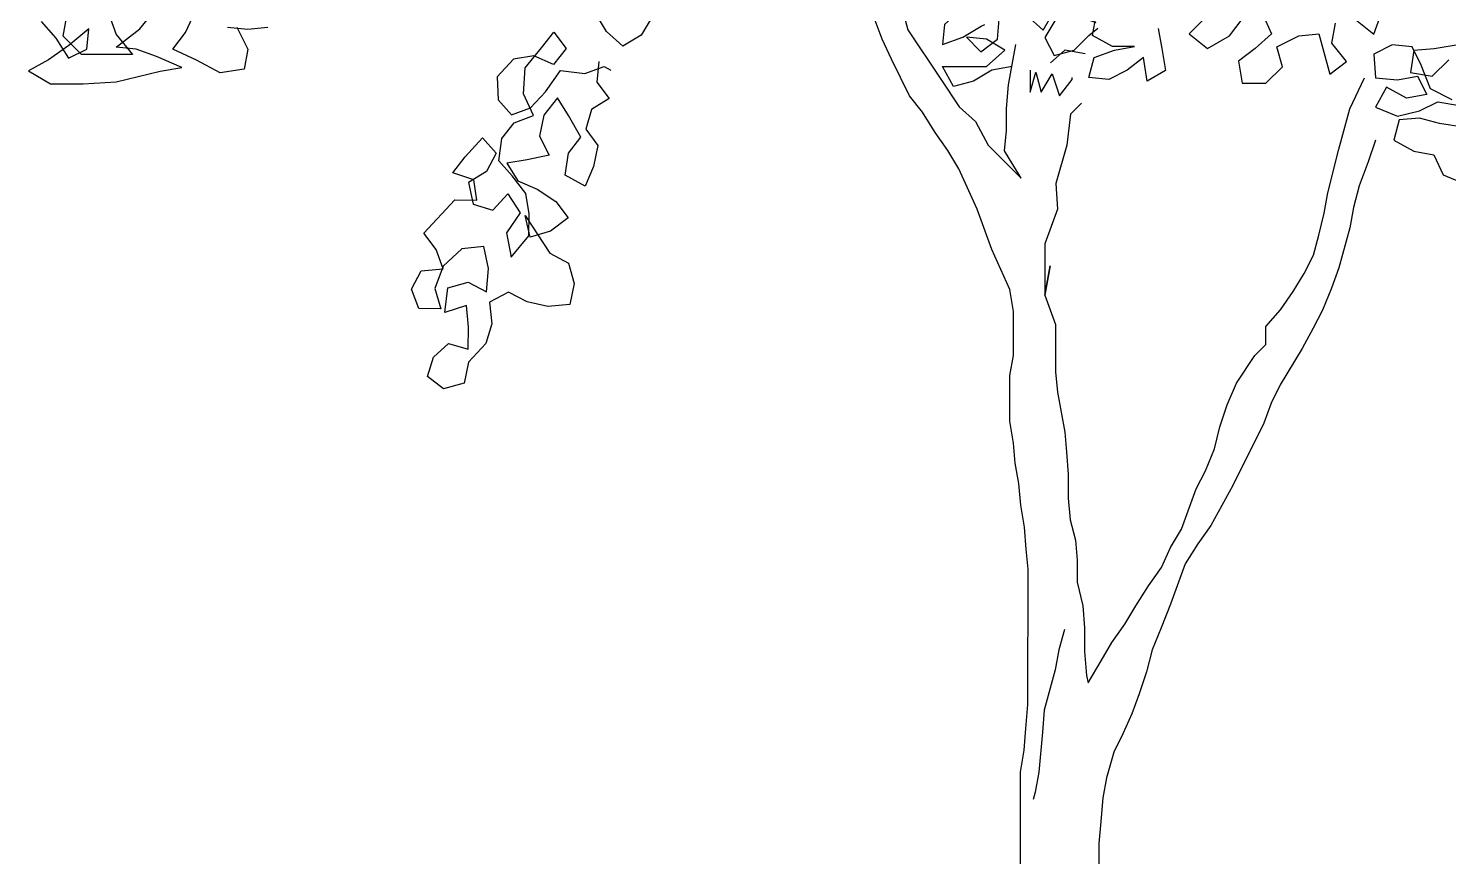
# Model space of a CAD drawing. Header units: inches. Extents: x 350994 to 353538, y 1581369 to 1583842.
# Drawn here: x 351415.816 to 351417.082, y 1583393.945 to 1583394.683 of the extents above; entities that cross this region are included whole.
import ezdxf

# ---------------------------------------------------------------- set-up
doc = ezdxf.new("R2010")
doc.units = ezdxf.units.IN
doc.header["$MEASUREMENT"] = 0
doc.linetypes.add('1', pattern=[0])
doc.layers.add('TREE', color=81, linetype='1')

# ---------------------------------------------------------------- blocks, each defined once
blk = doc.blocks.new('TREE_4')
at = {"color": 94}
for points in [[(-195.7, 4534.8), (-187.1, 4503), (-135.1, 4424.9), (-135.1, 4424.9), (-106.2, 4381.5), (-80.2, 4358.3), (-60, 4320.7), (-8, 4268.6), (-34, 4312), (-31.1, 4343.8), (-31.1, 4378.5), (-28.1, 4416.1), (-16.5, 4479.7)], [(-9.1, 3074.5), (-8.9, 3329), (-3.1, 3363.6), (-0.2, 3398.3), (2.8, 3435.9), (3, 3649.9), (0.1, 3681.7), (-2.8, 3716.4), (-8.5, 3751.1), (-11.4, 3785.8), (-17.1, 3817.6), (-20, 3849.4), (-25.7, 3884.1), (-25.7, 3956.4), (-19.9, 3988.2), (-19.8, 4057.6), (-25.6, 4092.3), (-54.4, 4155.9), (-77.5, 4219.5), (-106.3, 4283.2), (-123.7, 4312.1), (-143.9, 4341), (-164.1, 4372.9), (-184.3, 4398.9), (-213.2, 4456.8), (-227.6, 4488.6), (-242, 4526.2)], [(-1263.6, 4507.3), (-1231.8, 4504.4), (-1200, 4507.2)], [(-1249.1, 4507.3), (-1231.8, 4472.6), (-1237.6, 4440.8), (-1275.2, 4435), (-1312.8, 4455.3), (-1350.3, 4472.7), (-1330.1, 4498.7), (-1315.6, 4530.5)], [(-1451.5, 4527.7), (-1440, 4495.9), (-1414, 4464.1), (-1494.9, 4464.1), (-1523.8, 4493.1), (-1515.1, 4542.2)], [(-1558.5, 4516.2), (-1535.4, 4490.2), (-1515.2, 4458.4), (-1486.2, 4472.8), (-1483.3, 4504.6), (-1515.1, 4478.6), (-1547, 4455.5), (-1578.8, 4438.2), (-1544.1, 4417.9), (-1492.1, 4417.9), (-1440, 4420.7), (-1370.6, 4438), (-1335.9, 4443.7), (-1376.4, 4461.1), (-1408.2, 4472.7), (-1440, 4475.6), (-1402.4, 4504.5), (-1379.2, 4533.4)], [(-591.9, 4523.6), (-609.2, 4494.7), (-638.2, 4477.4), (-664.2, 4500.5), (-681.5, 4529.5)], [(281.3, 4519.9), (258.2, 4496.8), (287.1, 4473.6), (321.8, 4493.8), (342, 4519.9)], [(373.8, 4528.5), (388.3, 4496.7), (362.2, 4473.6), (336.2, 4453.4), (341.9, 4418.7), (379.5, 4418.6), (405.6, 4444.6), (396.9, 4476.4), (431.6, 4493.7), (463.4, 4496.6), (480.7, 4433), (506.8, 4453.2), (483.7, 4482.1), (489.5, 4513.9)], [(521.3, 4519.7), (550.2, 4496.5), (561.8, 4528.3)], [(680.3, 4479.1), (645.6, 4473.3), (613.8, 4470.5), (608, 4435.8), (642.6, 4429.9), (668.7, 4455.9)], [(674.4, 4392.3), (639.7, 4409.7), (625.3, 4447.3), (610.9, 4476.2), (579.1, 4479.2), (550.2, 4464.7), (553, 4427.1), (587.7, 4424.2), (619.5, 4430), (633.9, 4401), (602.1, 4395.3), (570.3, 4412.7), (553, 4380.9), (587.7, 4366.4), (622.4, 4375), (651.3, 4389.5), (686, 4383.6)], [(694.6, 4348.9), (654.1, 4354.8), (622.3, 4363.5), (590.5, 4360.6), (581.8, 4328.8), (613.6, 4311.4), (645.4, 4305.6), (659.9, 4273.8), (694.5, 4259.3)], [(-22.3, 4445), (-54.1, 4439.3), (-83.1, 4421.9), (-114.9, 4413.3), (-132.2, 4445.1), (-62.8, 4445), (-33.9, 4471), (-62.8, 4488.4), (-94.6, 4491.3), (-71.5, 4468.2), (-45.4, 4488.4), (-42.5, 4520.2)], [(0.9, 4525.9), (26.9, 4502.8), (47.1, 4537.5)], [(209, 4505.5), (214.8, 4473.7), (220.5, 4439), (191.6, 4421.7), (185.8, 4459.3), (159.8, 4439.1), (130.9, 4424.6), (99.1, 4427.6), (107.8, 4459.3), (139.6, 4470.9), (171.4, 4476.6), (136.7, 4476.7), (104.9, 4494), (110.7, 4525.8)], [(-74.3, 4517.3), (-103.2, 4534.7), (-129.3, 4511.6), (-132.2, 4479.8), (-100.4, 4491.3), (-71.4, 4508.7), (-65.6, 4511.6)], [(110.7, 4514.3), (78.9, 4525.9), (47.1, 4520.1), (29.7, 4491.2), (44.2, 4462.3), (76, 4470.9), (99.1, 4494.1), (113.6, 4505.6)], [(-676.3, 4453.1), (-679.2, 4420.3), (-659.9, 4394.4), (-687.9, 4377), (-697, 4346), (-677.7, 4320.1), (-684.7, 4287.1), (-698, 4256), (-729.2, 4273.3), (-724.3, 4308.2), (-704.8, 4333.5), (-724.4, 4367.5), (-741.7, 4395.6), (-763.3, 4368.2), (-770.3, 4335.2), (-754.9, 4305.1), (-789.4, 4297.7), (-822, 4292.5), (-804.6, 4264.5), (-773.5, 4251.2), (-744.2, 4231.8), (-724.8, 4205.9), (-752.7, 4184.5), (-785.1, 4175.1), (-792.5, 4209.7), (-753.5, 4149.7), (-724.3, 4134.3), (-715, 4101.9), (-722, 4068.9), (-756.7, 4065.7), (-789.7, 4072.7), (-818.9, 4088), (-849, 4072.6), (-845.7, 4038), (-854.9, 4007), (-882.5, 3977.4), (-889.5, 3944.4), (-921.9, 3935.1), (-947.1, 3954.6), (-938, 3985.6), (-914.2, 4006.9), (-883.2, 3997.8), (-882.4, 4032.6), (-885.6, 4067.3), (-920, 4055.8), (-915.2, 4094.9), (-882.8, 4104.2), (-853.7, 4088.9), (-850.9, 4125.8), (-858.2, 4160.3), (-892.9, 4157), (-922.6, 4129.4), (-935.7, 4094.1), (-926.4, 4061.7), (-961.2, 4062.6), (-972.5, 4092.8), (-957.1, 4122), (-922.5, 4125.3), (-933.8, 4155.6), (-953.1, 4181.5), (-903.8, 4234.4), (-869, 4233.6), (-874.2, 4266.1), (-907.4, 4277.2), (-887.8, 4302.4), (-860.2, 4332.1), (-838.9, 4308.3), (-854.2, 4279.1), (-882.3, 4261.7), (-874.9, 4227.2), (-843.9, 4218.1), (-820.3, 4243.5), (-800.8, 4213.5), (-822.2, 4182), (-814.7, 4143.4), (-787.2, 4177.1), (-786.4, 4211.9), (-791.6, 4244.5), (-813.1, 4272.4), (-834.4, 4296.1), (-829.5, 4331.1), (-809.9, 4356.3), (-779.6, 4367.6), (-795.2, 4401.9), (-792.5, 4442.9), (-767, 4474.5), (-747.5, 4499.7), (-728.1, 4473.8), (-747.7, 4448.5), (-778.9, 4461.8), (-811.4, 4456.5), (-837, 4429), (-835.7, 4392.3), (-814.4, 4368.5), (-784.1, 4379.8), (-760.5, 4405.1), (-737.1, 4438.7), (-698.1, 4433.9), (-667.8, 4445.2), (-657.4, 4439.5)], [(93.3, 4465.1), (61.5, 4471), (38.4, 4450.7)], [(6.6, 4439.2), (6.5, 4404.5), (15.2, 4436.3), (23.9, 4404.5), (41.3, 4433.4), (52.8, 4398.7), (73.1, 4424.7), (73.1, 4427.6)], [(98.2, 3470.5), (118.5, 3505.2), (135.8, 3534.1), (156.1, 3563), (173.5, 3591.9), (193.8, 3623.7), (214, 3652.6), (228.5, 3684.4), (245.9, 3713.3), (269.1, 3776.9), (283.6, 3805.8), (298, 3840.4), (306.7, 3875.1), (318.3, 3909.8), (332.8, 3944.5), (361.8, 3987.8), (379.1, 4005.2), (379.2, 4034.1), (402.3, 4060.1), (422.6, 4089), (440, 4117.9), (454.5, 4146.8), (463.2, 4178.6), (471.9, 4213.3), (477.7, 4245.1), (495.1, 4314.4), (512.5, 4378), (535.7, 4427.2)], [(87.5, 4387.1), (70.1, 4369.8), (64.3, 4320.6), (46.9, 4259.9), (49.7, 4219.4), (29.4, 4164.5), (29.4, 4083.6), (38.1, 4129.8), (29.4, 4083.6), (46.7, 4037.3), (46.6, 3962.1), (49.5, 3930.3), (61, 3866.7), (63.8, 3834.9), (66.7, 3800.2), (66.7, 3762.6), (69.5, 3727.9), (78.2, 3696.1), (81, 3664.3), (81, 3629.6), (89.6, 3592), (92.5, 3557.3), (92.5, 3519.7), (95.3, 3482.1), (98.2, 3470.5)], [(552.9, 4328.8), (541.3, 4294.1), (526.8, 4256.6), (518.1, 4221.9), (512.3, 4190.1), (494.9, 4126.5), (483.3, 4094.7), (468.8, 4060), (454.3, 4031.1), (437, 3999.3), (402.2, 3941.5), (387.7, 3912.6), (376.1, 3880.8), (326.9, 3782.6), (292.1, 3719), (271.9, 3690.1), (251.6, 3658.3), (228.4, 3594.7), (213.9, 3557.2), (199.4, 3522.5), (190.7, 3487.8), (179.1, 3453.1), (167.5, 3421.3), (153.1, 3389.5), (138.6, 3360.6), (127, 3320.2), (121.2, 3288.4), (118.2, 3250.8), (115.3, 3216.1), (115, 2883.6)], [(60.7, 3554.4), (52, 3522.6), (46.2, 3490.8), (28.8, 3427.2), (25.8, 3392.5), (20, 3328.9), (14.2, 3297.1), (11.3, 3285.6)]]:
    blk.add_lwpolyline(points, dxfattribs=at)

msp = doc.modelspace()

# ---------------------------------------------------------------- block references
at = {"layer": 'TREE', "lineweight": 5, "xscale": 0.0005632341344607994, "yscale": 0.0005632341490127146, "zscale": 0.0005632341444477617}
msp.add_blockref('TREE_4', (351416.7052, 1583392.1456), dxfattribs=at)

doc.saveas('drawing.dxf')
